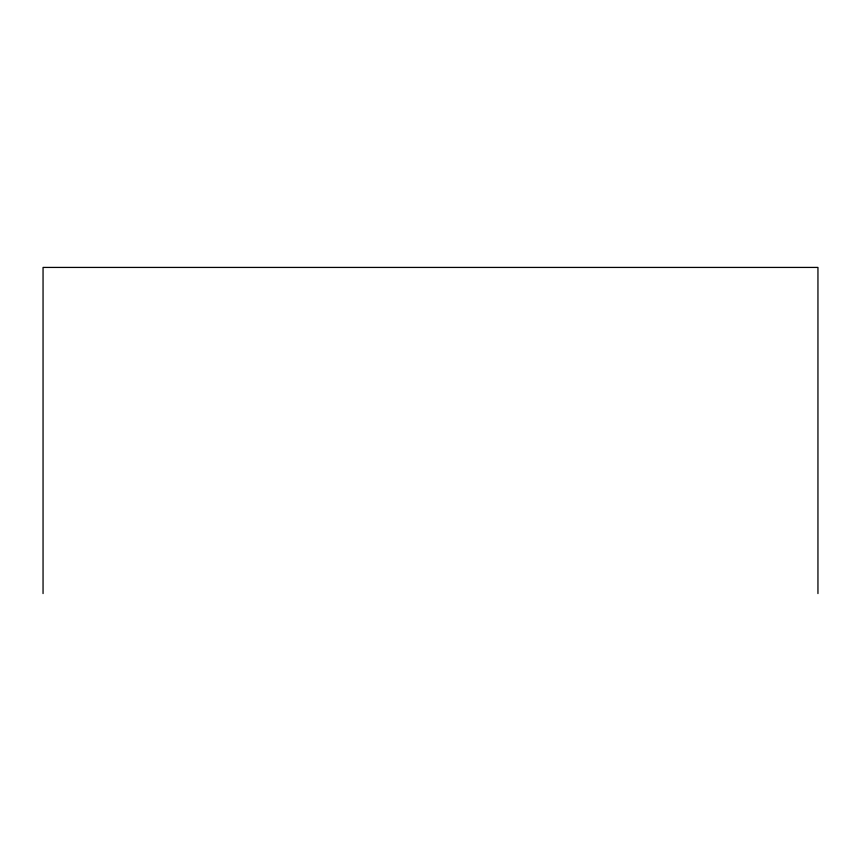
<?xml version="1.0" encoding="UTF-8"?>
<svg xmlns="http://www.w3.org/2000/svg" width="861" height="861" viewBox="0 0 861 861"><rect width="100%" height="100%" fill="white"/><g stroke="black" fill="none" stroke-linecap="round" stroke-linejoin="round"><path stroke-width="1.29" d="M817.95 593.573L817.95 267.427L43.05 267.427L43.05 593.573"/></g></svg>
